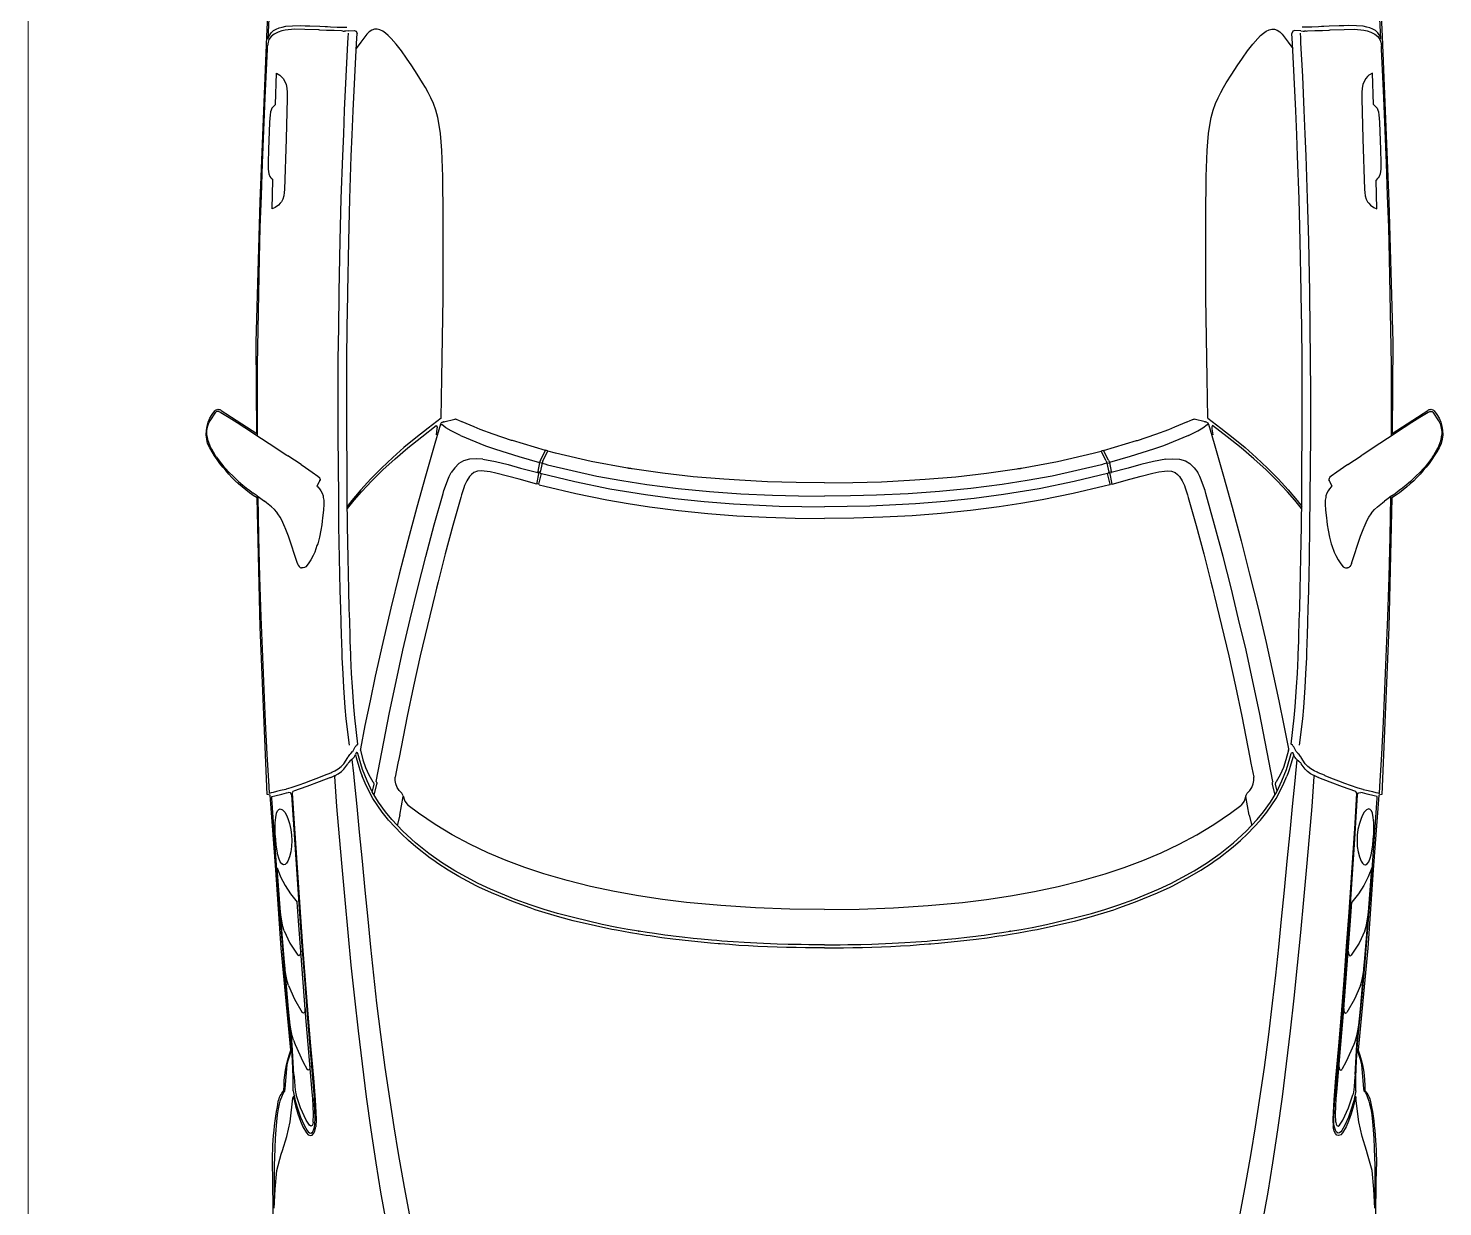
# Model space of a CAD drawing. Header units: inches. Extents: x 13 to 261, y -112 to -47.
# Drawn here: x 171.59 to 173.7, y -82.303 to -80.545 of the extents above; entities that cross this region are included whole.
import ezdxf

# ---------------------------------------------------------------- set-up
doc = ezdxf.new("R2010")
doc.units = ezdxf.units.IN
doc.header["$MEASUREMENT"] = 0
doc.layers.add('CAJONES', color=3, linetype='Continuous', lineweight=20)
doc.layers.add('CONTORNO', color=7, linetype='Continuous')

msp = doc.modelspace()

# ---------------------------------------------------------------- linework, layer by layer
for p, q in [((172.0595, -80.5489), (172.0621, -80.5489)), ((173.4963, -80.5489), (173.4937, -80.5489)), ((171.9589, -80.6585), (171.9605, -80.6117)), ((173.5969, -80.6585), (173.5953, -80.6117)), ((171.9539, -80.8143), (171.9551, -80.7713)), ((173.6019, -80.8143), (173.6007, -80.7713)), ((171.8613, -81.1305), (171.8701, -81.1173)), ((173.6945, -81.1305), (173.6857, -81.1173)), ((172.1999, -81.1423), (172.1987, -81.1513)), ((172.1989, -81.1375), (172.2001, -81.1397)), ((172.2001, -81.1397), (172.1999, -81.1423)), ((172.2079, -81.1325), (172.2099, -81.1319)), ((172.2099, -81.1319), (172.2265, -81.1277)), ((173.3459, -81.1319), (173.3293, -81.1277)), ((173.3479, -81.1325), (173.3459, -81.1319)), ((173.3569, -81.1375), (173.3557, -81.1397)), ((173.3557, -81.1397), (173.3559, -81.1423)), ((173.3559, -81.1423), (173.3571, -81.1513)), ((172.2349, -81.1525), (172.2721, -81.1675)), ((173.3209, -81.1525), (173.2837, -81.1675)), ((171.9971, -81.1955), (171.9775, -81.1827)), ((172.3541, -81.1893), (172.3617, -81.1745)), ((172.3577, -81.1903), (172.3653, -81.1755)), ((172.3647, -81.1751), (172.3617, -81.1743)), ((172.3653, -81.1755), (172.3647, -81.1751)), ((172.3769, -81.1785), (172.3653, -81.1755)), ((173.1789, -81.1785), (173.1905, -81.1755)), ((173.1905, -81.1755), (173.1911, -81.1751)), ((173.1981, -81.1903), (173.1905, -81.1755)), ((173.1911, -81.1751), (173.1941, -81.1743)), ((173.2017, -81.1893), (173.1941, -81.1745)), ((173.5587, -81.1955), (173.5783, -81.1827)), ((172.3489, -81.2247), (172.3525, -81.2069)), ((172.3531, -81.2071), (172.3501, -81.2063)), ((172.3557, -81.1937), (172.3529, -81.1929)), ((172.3567, -81.1935), (172.3537, -81.2069)), ((172.3557, -81.1937), (172.3567, -81.1935)), ((172.3577, -81.1903), (172.3567, -81.1935)), ((173.1981, -81.1903), (173.1991, -81.1935)), ((173.1991, -81.1935), (173.2021, -81.2069)), ((173.2001, -81.1937), (173.1991, -81.1935)), ((173.2001, -81.1937), (173.2029, -81.1929)), ((173.2027, -81.2071), (173.2057, -81.2063)), ((173.2069, -81.2247), (173.2033, -81.2069)), ((172.2103, -81.2345), (172.2169, -81.2157)), ((172.2169, -81.2157), (172.2181, -81.2133)), ((172.2181, -81.2133), (172.2211, -81.2077)), ((172.3519, -81.2249), (172.3489, -81.2243)), ((172.3525, -81.2257), (172.3609, -81.2277)), ((172.3537, -81.2085), (172.3531, -81.2071)), ((173.2033, -81.2257), (173.1949, -81.2277)), ((173.2021, -81.2085), (173.2027, -81.2071)), ((173.2039, -81.2249), (173.2069, -81.2243)), ((173.3377, -81.2133), (173.3347, -81.2077)), ((173.3389, -81.2157), (173.3377, -81.2133)), ((173.3455, -81.2345), (173.3389, -81.2157)), ((172.2091, -81.2387), (172.2103, -81.2345)), ((173.3467, -81.2387), (173.3455, -81.2345)), ((171.9785, -81.3027), (171.9773, -81.3001)), ((171.9917, -81.3433), (171.9785, -81.3027)), ((173.5641, -81.3433), (173.5773, -81.3027)), ((173.5773, -81.3027), (173.5785, -81.3001)), ((172.0857, -81.6203), (172.0857, -81.6205)), ((172.0857, -81.6217), (172.0859, -81.6211)), ((173.4701, -81.6217), (173.4699, -81.6211)), ((173.4701, -81.6203), (173.4701, -81.6205)), ((172.1057, -81.6725), (172.1031, -81.6831)), ((172.1099, -81.6731), (172.1059, -81.6885)), ((172.1443, -81.7189), (172.1493, -81.6909)), ((172.1493, -81.6899), (172.1473, -81.6861)), ((173.4065, -81.6899), (173.4085, -81.6861)), ((173.4115, -81.7189), (173.4065, -81.6909)), ((173.4459, -81.6731), (173.4499, -81.6885)), ((173.4501, -81.6725), (173.4527, -81.6831)), ((172.1443, -81.7189), (172.1403, -81.7339)), ((173.4115, -81.7189), (173.4155, -81.7339)), ((171.9731, -82.1305), (171.9735, -82.1265)), ((173.5827, -82.1305), (173.5823, -82.1265)), ((172.0187, -82.1859), (172.0191, -82.1839)), ((173.5371, -82.1859), (173.5367, -82.1839)), ((171.9677, -82.2243), (171.9695, -82.2189)), ((173.5881, -82.2243), (173.5863, -82.2189))]:
    msp.add_line(p, q)
for points in [[(171.9479, -80.5609), (171.9517, -80.4883), (171.9525, -80.4697)], [(173.6079, -80.5609), (173.6041, -80.4883), (173.6033, -80.4697)], [(172.0249, -80.5475), (172.0237, -80.5473), (172.0029, -80.5465), (172.0027, -80.5465), (171.9871, -80.5463), (171.9733, -80.5475), (171.9685, -80.5485), (171.9629, -80.5503), (171.9569, -80.5533), (171.9523, -80.5571), (171.9493, -80.5617), (171.9479, -80.5655), (171.9471, -80.5709)], [(171.9479, -80.5609), (171.9481, -80.5597), (171.9485, -80.5585), (171.9503, -80.5547), (171.9527, -80.5513), (171.9561, -80.5483), (171.9599, -80.5461), (171.9645, -80.5441), (171.9687, -80.5429), (171.9743, -80.5417), (171.9845, -80.5409), (171.9967, -80.5407), (172.0033, -80.5409), (172.0103, -80.5411), (172.0253, -80.5417), (172.0329, -80.5421), (172.0367, -80.5423), (172.0411, -80.5425), (172.0511, -80.5429), (172.0555, -80.5431), (172.0629, -80.5433), (172.0655, -80.5431)], [(172.0595, -80.5489), (172.0573, -80.5487), (172.0467, -80.5483), (172.0389, -80.5481), (172.0387, -80.5479), (172.0351, -80.5479), (172.0253, -80.5475), (172.0249, -80.5475)], [(172.0692, -81.6142), (172.0643, -81.5748), (172.0629, -81.558), (172.0609, -81.5281), (172.0597, -81.508), (172.0585, -81.4836), (172.0585, -81.4785), (172.0577, -81.4595), (172.0575, -81.4518), (172.0569, -81.4292), (172.0563, -81.4112), (172.0555, -81.3828), (172.0545, -81.3351), (172.0537, -81.2874), (172.0533, -81.2444), (172.0525, -81.1523), (172.0525, -81.1311), (172.0525, -81.087), (172.0527, -81.0387), (172.0533, -80.9905), (172.0539, -80.9422), (172.0539, -80.9379), (172.0555, -80.862), (172.0571, -80.7987), (172.0593, -80.7352), (172.0607, -80.7029), (172.0621, -80.6671), (172.0645, -80.6168), (172.0671, -80.5666), (172.0675, -80.5592), (172.0679, -80.5518)], [(172.0675, -80.5487), (172.0641, -80.5489), (172.0621, -80.5489)], [(172.0819, -81.6127), (172.0771, -81.5735), (172.0757, -81.5571), (172.0737, -81.5273), (172.0725, -81.5073), (172.0713, -81.4833), (172.0713, -81.4783), (172.0705, -81.4591), (172.0703, -81.4515), (172.0697, -81.4289), (172.0691, -81.4109), (172.0683, -81.3825), (172.0673, -81.3349), (172.0665, -81.2873), (172.0661, -81.2443), (172.0657, -81.1983), (172.0653, -81.1523), (172.0653, -81.1311), (172.0653, -81.0871), (172.0655, -81.0389), (172.0661, -80.9907), (172.0667, -80.9423), (172.0667, -80.9381), (172.0683, -80.8623), (172.0699, -80.7991), (172.0721, -80.7357), (172.0735, -80.7035), (172.0749, -80.6677), (172.0773, -80.6175), (172.0799, -80.5673), (172.0803, -80.5599), (172.0807, -80.5525)], [(172.0675, -80.5487), (172.0765, -80.5483), (172.0795, -80.5493), (172.0807, -80.5525)], [(172.2061, -81.1265), (172.2073, -81.0665), (172.2083, -81.0065), (172.2089, -80.9463), (172.2091, -80.8861), (172.2091, -80.8261), (172.2085, -80.7659), (172.2081, -80.7529), (172.2077, -80.7401), (172.2073, -80.7271), (172.2063, -80.7143), (172.2051, -80.7017), (172.2033, -80.6895), (172.2011, -80.6779), (172.1981, -80.6669), (172.1947, -80.6571), (172.1909, -80.6483), (172.1869, -80.6405), (172.1827, -80.6331), (172.1785, -80.6261), (172.1703, -80.6131), (172.1623, -80.6007), (172.1545, -80.5891), (172.1467, -80.5783), (172.1391, -80.5683), (172.1317, -80.5599), (172.1273, -80.5557), (172.1231, -80.5521), (172.1189, -80.5493), (172.1147, -80.5473), (172.1107, -80.5463), (172.1067, -80.5463), (172.1027, -80.5475), (172.0989, -80.5499), (172.0953, -80.5537), (172.0907, -80.5595), (172.0863, -80.5655), (172.0795, -80.5751)], [(173.3497, -81.1265), (173.3485, -81.0665), (173.3475, -81.0065), (173.3469, -80.9463), (173.3467, -80.8861), (173.3467, -80.8261), (173.3473, -80.7659), (173.3477, -80.7529), (173.3481, -80.7401), (173.3485, -80.7271), (173.3495, -80.7143), (173.3507, -80.7017), (173.3525, -80.6895), (173.3547, -80.6779), (173.3577, -80.6669), (173.3611, -80.6571), (173.3649, -80.6483), (173.3689, -80.6405), (173.3731, -80.6331), (173.3773, -80.6261), (173.3855, -80.6131), (173.3935, -80.6007), (173.4013, -80.5891), (173.4091, -80.5783), (173.4167, -80.5683), (173.4241, -80.5599), (173.4285, -80.5557), (173.4327, -80.5521), (173.4369, -80.5493), (173.4411, -80.5473), (173.4451, -80.5463), (173.4491, -80.5463), (173.4531, -80.5475), (173.4569, -80.5499), (173.4605, -80.5537), (173.4651, -80.5595), (173.4695, -80.5655), (173.4763, -80.5751)], [(173.4739, -81.6127), (173.4787, -81.5735), (173.4801, -81.5571), (173.4821, -81.5273), (173.4833, -81.5073), (173.4845, -81.4833), (173.4845, -81.4783), (173.4853, -81.4591), (173.4855, -81.4515), (173.4861, -81.4289), (173.4867, -81.4109), (173.4875, -81.3825), (173.4885, -81.3349), (173.4893, -81.2873), (173.4897, -81.2443), (173.4901, -81.1983), (173.4905, -81.1523), (173.4905, -81.1311), (173.4905, -81.0871), (173.4903, -81.0389), (173.4897, -80.9907), (173.4891, -80.9423), (173.4891, -80.9381), (173.4875, -80.8623), (173.4859, -80.7991), (173.4837, -80.7357), (173.4823, -80.7035), (173.4809, -80.6677), (173.4785, -80.6175), (173.4759, -80.5673), (173.4755, -80.5599), (173.4751, -80.5525)], [(173.4883, -80.5487), (173.4793, -80.5483), (173.4763, -80.5493), (173.4751, -80.5525)], [(173.4865, -81.6142), (173.4914, -81.5748), (173.4928, -81.558), (173.4948, -81.5281), (173.496, -81.508), (173.4972, -81.4836), (173.4972, -81.4785), (173.498, -81.4595), (173.4982, -81.4518), (173.4988, -81.4292), (173.4994, -81.4112), (173.5002, -81.3828), (173.5012, -81.3351), (173.502, -81.2874), (173.5024, -81.2444), (173.5032, -81.1523), (173.5032, -81.1311), (173.5032, -81.087), (173.503, -81.0387), (173.5024, -80.9905), (173.5018, -80.9422), (173.5018, -80.9379), (173.5002, -80.862), (173.4986, -80.7987), (173.4964, -80.7352), (173.495, -80.7029), (173.4936, -80.6671), (173.4912, -80.6168), (173.4886, -80.5666), (173.4882, -80.5592), (173.4878, -80.5518)], [(173.4883, -80.5487), (173.4917, -80.5489), (173.4937, -80.5489)], [(173.6079, -80.5609), (173.6077, -80.5597), (173.6073, -80.5585), (173.6055, -80.5547), (173.6031, -80.5513), (173.5997, -80.5483), (173.5959, -80.5461), (173.5913, -80.5441), (173.5871, -80.5429), (173.5815, -80.5417), (173.5713, -80.5409), (173.5591, -80.5407), (173.5525, -80.5409), (173.5455, -80.5411), (173.5305, -80.5417), (173.5229, -80.5421), (173.5191, -80.5423), (173.5147, -80.5425), (173.5047, -80.5429), (173.5003, -80.5431), (173.4929, -80.5433), (173.4903, -80.5431)], [(173.4963, -80.5489), (173.4985, -80.5487), (173.5091, -80.5483), (173.5169, -80.5481), (173.5171, -80.5479), (173.5207, -80.5479), (173.5305, -80.5475), (173.5309, -80.5475)], [(173.5309, -80.5475), (173.5321, -80.5473), (173.5529, -80.5465), (173.5531, -80.5465), (173.5687, -80.5463), (173.5825, -80.5475), (173.5873, -80.5485), (173.5929, -80.5503), (173.5989, -80.5533), (173.6035, -80.5571), (173.6065, -80.5617), (173.6079, -80.5655), (173.6087, -80.5709)], [(171.9321, -81.1529), (171.9321, -81.0999), (171.9323, -81.0469), (171.9329, -80.9939), (171.9339, -80.9409), (171.9351, -80.8881), (171.9363, -80.8415), (171.9379, -80.7949), (171.9395, -80.7461), (171.9415, -80.6973), (171.9435, -80.6485), (171.9469, -80.5757), (171.9471, -80.5709)], [(173.6237, -81.1529), (173.6237, -81.0999), (173.6235, -81.0469), (173.6229, -80.9939), (173.6219, -80.9409), (173.6207, -80.8881), (173.6195, -80.8415), (173.6179, -80.7949), (173.6163, -80.7461), (173.6143, -80.6973), (173.6123, -80.6485), (173.6089, -80.5757), (173.6087, -80.5709)], [(171.9605, -80.6117), (171.9657, -80.6149), (171.9677, -80.6167), (171.9705, -80.6197), (171.9731, -80.6239), (171.9749, -80.6285), (171.9759, -80.6339), (171.9765, -80.6407), (171.9763, -80.6493), (171.9751, -80.7099), (171.9725, -80.7851), (171.9721, -80.7895), (171.9713, -80.7949), (171.9697, -80.7997), (171.9679, -80.8035), (171.9661, -80.8059), (171.9635, -80.8085), (171.9587, -80.8121), (171.9539, -80.8143)], [(173.5953, -80.6117), (173.5901, -80.6149), (173.5881, -80.6167), (173.5853, -80.6197), (173.5827, -80.6239), (173.5809, -80.6285), (173.5799, -80.6339), (173.5793, -80.6407), (173.5795, -80.6493), (173.5807, -80.7099), (173.5833, -80.7851), (173.5837, -80.7895), (173.5845, -80.7949), (173.5861, -80.7997), (173.5879, -80.8035), (173.5897, -80.8059), (173.5923, -80.8085), (173.5971, -80.8121), (173.6019, -80.8143)], [(171.9589, -80.6585), (171.9573, -80.6599), (171.9555, -80.6617), (171.9537, -80.6641), (171.9525, -80.6667), (171.9517, -80.6695), (171.9509, -80.6745), (171.9505, -80.6787), (171.9501, -80.6855), (171.9485, -80.7255), (171.9479, -80.7453), (171.9479, -80.7507), (171.9481, -80.7551), (171.9491, -80.7621), (171.9505, -80.7659), (171.9521, -80.7679), (171.9533, -80.7695), (171.9551, -80.7713)], [(173.5969, -80.6585), (173.5985, -80.6599), (173.6003, -80.6617), (173.6021, -80.6641), (173.6033, -80.6667), (173.6041, -80.6695), (173.6049, -80.6745), (173.6053, -80.6787), (173.6057, -80.6855), (173.6073, -80.7255), (173.6079, -80.7453), (173.6079, -80.7507), (173.6077, -80.7551), (173.6067, -80.7621), (173.6053, -80.7659), (173.6037, -80.7679), (173.6025, -80.7695), (173.6007, -80.7713)], [(172.0819, -81.6127), (172.0771, -81.5735), (172.0757, -81.5571), (172.0737, -81.5273), (172.0725, -81.5073), (172.0713, -81.4833), (172.0713, -81.4783), (172.0705, -81.4591), (172.0703, -81.4515), (172.0697, -81.4289), (172.0691, -81.4109), (172.0683, -81.3825), (172.0673, -81.3349), (172.0665, -81.2873), (172.0661, -81.2443), (172.0657, -81.1983), (172.0653, -81.1523), (172.0653, -81.1311), (172.0653, -81.0871), (172.0655, -81.0457)], [(173.4739, -81.6127), (173.4787, -81.5735), (173.4801, -81.5571), (173.4821, -81.5273), (173.4833, -81.5073), (173.4845, -81.4833), (173.4845, -81.4783), (173.4853, -81.4591), (173.4855, -81.4515), (173.4861, -81.4289), (173.4867, -81.4109), (173.4875, -81.3825), (173.4885, -81.3349), (173.4893, -81.2873), (173.4897, -81.2443), (173.4901, -81.1983), (173.4905, -81.1523), (173.4905, -81.1311), (173.4905, -81.0871), (173.4903, -81.0457)], [(171.8745, -81.1167), (171.8731, -81.1163), (171.8717, -81.1163), (171.8713, -81.1165), (171.8701, -81.1173)], [(171.8745, -81.1167), (171.8775, -81.1181), (171.8875, -81.1239), (171.8939, -81.1281), (171.9019, -81.1331)], [(173.6813, -81.1167), (173.6783, -81.1181), (173.6683, -81.1239), (173.6619, -81.1281), (173.6539, -81.1331)], [(173.6813, -81.1167), (173.6827, -81.1163), (173.6841, -81.1163), (173.6845, -81.1165), (173.6857, -81.1173)], [(171.8709, -81.1845), (171.8695, -81.1825), (171.8663, -81.1771), (171.8639, -81.1729), (171.8627, -81.1707), (171.8609, -81.1667), (171.8587, -81.1603), (171.8575, -81.1555), (171.8573, -81.1539), (171.8567, -81.1497), (171.8567, -81.1463), (171.8573, -81.1411), (171.8585, -81.1363), (171.8603, -81.1323), (171.8613, -81.1305)], [(171.9019, -81.1331), (171.9247, -81.1479), (171.9269, -81.1495), (171.9497, -81.1643), (171.9761, -81.1817), (171.9775, -81.1827)], [(172.2061, -81.1265), (172.2061, -81.1265), (172.1867, -81.1411), (172.1681, -81.1559), (172.1505, -81.1703), (172.1341, -81.1849), (172.1169, -81.2009), (172.1011, -81.2169), (172.0863, -81.2331), (172.0729, -81.2491), (172.0661, -81.2581)], [(172.0663, -81.2615), (172.0663, -81.2613), (172.0765, -81.2487), (172.0873, -81.2363), (172.1027, -81.2197), (172.1193, -81.2033), (172.1373, -81.1869), (172.1565, -81.1705), (172.1771, -81.1541), (172.1989, -81.1375)], [(172.2051, -81.1353), (172.1965, -81.1641), (172.1825, -81.2127)], [(172.2079, -81.1325), (172.2061, -81.1335), (172.2051, -81.1353)], [(172.2051, -81.1353), (172.2055, -81.1365), (172.2061, -81.1359), (172.2069, -81.1361)], [(172.2349, -81.1525), (172.2289, -81.1495), (172.2209, -81.1453), (172.2133, -81.1409), (172.2069, -81.1361)], [(172.2291, -81.1283), (172.2287, -81.1283), (172.2277, -81.1279), (172.2267, -81.1277), (172.2265, -81.1277)], [(172.2323, -81.1299), (172.2301, -81.1289), (172.2291, -81.1283)], [(172.3617, -81.1745), (172.3453, -81.1699), (172.3123, -81.1599), (172.3109, -81.1595), (172.2983, -81.1555), (172.2967, -81.1549), (172.2839, -81.1505), (172.2643, -81.1433), (172.2551, -81.1395), (172.2373, -81.1321), (172.2371, -81.1321), (172.2323, -81.1299)], [(173.1941, -81.1745), (173.2105, -81.1699), (173.2435, -81.1599), (173.2449, -81.1595), (173.2575, -81.1555), (173.2591, -81.1549), (173.2719, -81.1505), (173.2915, -81.1433), (173.3007, -81.1395), (173.3185, -81.1321), (173.3187, -81.1321), (173.3235, -81.1299)], [(173.3209, -81.1525), (173.3269, -81.1495), (173.3349, -81.1453), (173.3425, -81.1409), (173.3489, -81.1361)], [(173.3235, -81.1299), (173.3257, -81.1289), (173.3267, -81.1283)], [(173.3267, -81.1283), (173.3271, -81.1283), (173.3281, -81.1279), (173.3291, -81.1277), (173.3293, -81.1277)], [(173.3479, -81.1325), (173.3497, -81.1335), (173.3507, -81.1353)], [(173.3507, -81.1353), (173.3503, -81.1365), (173.3497, -81.1359), (173.3489, -81.1361)], [(173.3497, -81.1265), (173.3497, -81.1265), (173.3691, -81.1411), (173.3877, -81.1559), (173.4053, -81.1703), (173.4217, -81.1849), (173.4389, -81.2009), (173.4547, -81.2169), (173.4695, -81.2331), (173.4829, -81.2491), (173.4897, -81.2581)], [(173.3507, -81.1353), (173.3593, -81.1641), (173.3733, -81.2127)], [(173.4895, -81.2615), (173.4895, -81.2613), (173.4793, -81.2487), (173.4685, -81.2363), (173.4531, -81.2197), (173.4365, -81.2033), (173.4185, -81.1869), (173.3993, -81.1705), (173.3787, -81.1541), (173.3569, -81.1375)], [(173.6539, -81.1331), (173.6311, -81.1479), (173.6289, -81.1495), (173.6061, -81.1643), (173.5797, -81.1817), (173.5783, -81.1827)], [(173.6849, -81.1845), (173.6863, -81.1825), (173.6895, -81.1771), (173.6919, -81.1729), (173.6931, -81.1707), (173.6949, -81.1667), (173.6971, -81.1603), (173.6983, -81.1555), (173.6985, -81.1539), (173.6991, -81.1497), (173.6991, -81.1463), (173.6985, -81.1411), (173.6973, -81.1363), (173.6955, -81.1323), (173.6945, -81.1305)], [(171.8709, -81.1845), (171.8751, -81.1903), (171.8821, -81.1991), (171.8847, -81.2019), (171.8895, -81.2071)], [(172.2721, -81.1675), (172.2873, -81.1727), (172.3219, -81.1837), (172.3529, -81.1927)], [(172.7779, -81.2229), (172.7355, -81.2225), (172.6931, -81.2213), (172.6509, -81.2191), (172.6277, -81.2175), (172.5821, -81.2137), (172.5363, -81.2085), (172.4909, -81.2021), (172.4903, -81.2019), (172.4889, -81.2017), (172.4861, -81.2013), (172.4857, -81.2013), (172.4855, -81.2011), (172.4841, -81.2009), (172.4301, -81.1909), (172.3769, -81.1785)], [(172.7779, -81.2229), (172.8203, -81.2225), (172.8627, -81.2213), (172.9049, -81.2191), (172.9281, -81.2175), (172.9737, -81.2137), (173.0195, -81.2085), (173.0649, -81.2021), (173.0655, -81.2019), (173.0669, -81.2017), (173.0697, -81.2013), (173.0701, -81.2013), (173.0703, -81.2011), (173.0717, -81.2009), (173.1257, -81.1909), (173.1789, -81.1785)], [(173.2837, -81.1675), (173.2685, -81.1727), (173.2339, -81.1837), (173.2029, -81.1927)], [(173.6849, -81.1845), (173.6807, -81.1903), (173.6737, -81.1991), (173.6711, -81.2019), (173.6663, -81.2071)], [(171.9971, -81.1955), (172.0037, -81.1999), (172.0139, -81.2069), (172.0221, -81.2131), (172.0227, -81.2135), (172.0245, -81.2151)], [(172.3489, -81.2247), (172.3225, -81.2175), (172.3053, -81.2127), (172.2879, -81.2085), (172.2791, -81.2067), (172.2705, -81.2055), (172.2657, -81.2051), (172.2601, -81.2057), (172.2547, -81.2077), (172.2513, -81.2103), (172.2483, -81.2135), (172.2443, -81.2199), (172.2411, -81.2269), (172.2397, -81.2305), (172.2365, -81.2407), (172.2353, -81.2447), (172.2235, -81.2867), (172.2123, -81.3287), (172.2015, -81.3707), (172.1991, -81.3801), (172.1975, -81.3865), (172.1975, -81.3865), (172.1965, -81.3907), (172.1855, -81.4359), (172.1749, -81.4811), (172.1649, -81.5263), (172.1555, -81.5711), (172.1433, -81.6329)], [(172.2327, -81.1941), (172.2263, -81.2003), (172.2211, -81.2077)], [(172.2685, -81.1875), (172.2583, -81.1869), (172.2485, -81.1875), (172.2395, -81.1901), (172.2327, -81.1941)], [(172.2685, -81.1875), (172.2873, -81.1909), (172.3059, -81.1957), (172.3247, -81.2009), (172.3501, -81.2077)], [(172.3541, -81.1893), (172.3529, -81.1927), (172.3501, -81.2059), (172.3499, -81.2075), (172.3503, -81.2075), (172.3499, -81.2073), (172.3511, -81.2065)], [(172.3537, -81.2085), (172.3537, -81.2085), (172.3537, -81.2085), (172.3537, -81.2069)], [(172.3567, -81.1935), (172.3607, -81.1947), (172.3649, -81.1959)], [(172.3649, -81.1959), (172.4015, -81.2047), (172.4383, -81.2127), (172.4755, -81.2195), (172.5129, -81.2253), (172.5595, -81.2311), (172.6063, -81.2357), (172.6533, -81.2391), (172.7003, -81.2413), (172.7391, -81.2423), (172.7779, -81.2427)], [(173.1909, -81.1959), (173.1543, -81.2047), (173.1175, -81.2127), (173.0803, -81.2195), (173.0429, -81.2253), (172.9963, -81.2311), (172.9495, -81.2357), (172.9025, -81.2391), (172.8555, -81.2413), (172.8167, -81.2423), (172.7779, -81.2427)], [(173.1991, -81.1935), (173.1951, -81.1947), (173.1909, -81.1959)], [(173.2017, -81.1893), (173.2029, -81.1927), (173.2057, -81.2059), (173.2059, -81.2075), (173.2055, -81.2075), (173.2059, -81.2073), (173.2047, -81.2065)], [(173.2021, -81.2085), (173.2021, -81.2085), (173.2021, -81.2085), (173.2021, -81.2069)], [(173.2873, -81.1875), (173.2685, -81.1909), (173.2499, -81.1957), (173.2311, -81.2009), (173.2057, -81.2077)], [(173.2069, -81.2247), (173.2333, -81.2175), (173.2505, -81.2127), (173.2679, -81.2085), (173.2767, -81.2067), (173.2853, -81.2055), (173.2901, -81.2051), (173.2957, -81.2057), (173.3011, -81.2077), (173.3045, -81.2103), (173.3075, -81.2135), (173.3115, -81.2199), (173.3147, -81.2269), (173.3161, -81.2305), (173.3193, -81.2407), (173.3205, -81.2447), (173.3323, -81.2867), (173.3435, -81.3287), (173.3543, -81.3707), (173.3567, -81.3801), (173.3583, -81.3865), (173.3583, -81.3865), (173.3593, -81.3907), (173.3703, -81.4359), (173.3809, -81.4811), (173.3909, -81.5263), (173.4003, -81.5711), (173.4125, -81.6329)], [(173.2873, -81.1875), (173.2975, -81.1869), (173.3073, -81.1875), (173.3163, -81.1901), (173.3231, -81.1941)], [(173.3231, -81.1941), (173.3295, -81.2003), (173.3347, -81.2077)], [(173.5587, -81.1955), (173.5521, -81.1999), (173.5419, -81.2069), (173.5337, -81.2131), (173.5331, -81.2135), (173.5313, -81.2151)], [(171.8895, -81.2071), (171.8957, -81.2131), (171.9037, -81.2207), (171.9103, -81.2263)], [(171.9103, -81.2263), (171.9179, -81.2323), (171.9185, -81.2329), (171.9257, -81.2381)], [(172.0208, -81.228), (172.0221, -81.2289), (172.0247, -81.2317), (172.0267, -81.2347), (172.0285, -81.2383), (172.0299, -81.2423), (172.0303, -81.2447), (172.0309, -81.2487), (172.0309, -81.2545), (172.0305, -81.2637), (172.0293, -81.2749), (172.0287, -81.2799), (172.0279, -81.2855), (172.0265, -81.2937), (172.0245, -81.3039), (172.0219, -81.3137), (172.0209, -81.3165), (172.0175, -81.3261), (172.0151, -81.3313), (172.0117, -81.3377), (172.0087, -81.3423), (172.0063, -81.3459), (172.0041, -81.3481), (172.0023, -81.3493), (172.0005, -81.3499), (171.9999, -81.3499), (171.9979, -81.3499)], [(172.0253, -81.2193), (172.0243, -81.2215), (172.0208, -81.228)], [(172.0245, -81.2151), (172.0247, -81.2155), (172.0253, -81.2163), (172.0257, -81.2179), (172.0255, -81.2187), (172.0255, -81.2191)], [(172.1825, -81.2127), (172.1697, -81.2591), (172.1565, -81.3093), (172.1437, -81.3591), (172.1311, -81.4101), (172.1193, -81.4609), (172.1079, -81.5113), (172.1001, -81.5483), (172.0925, -81.5851), (172.0859, -81.6195)], [(172.3525, -81.2257), (172.3519, -81.2249), (172.3559, -81.2091)], [(172.3537, -81.2085), (172.4055, -81.2211), (172.4579, -81.2317), (172.5107, -81.2405), (172.5545, -81.2463), (172.5983, -81.2509), (172.6423, -81.2543), (172.7101, -81.2577), (172.7779, -81.2587)], [(172.3609, -81.2277), (172.4069, -81.2387), (172.4533, -81.2483), (172.4851, -81.2539), (172.5171, -81.2587), (172.5603, -81.2643), (172.6037, -81.2687), (172.6471, -81.2721), (172.6907, -81.2743), (172.7343, -81.2757), (172.7779, -81.2761)], [(173.2021, -81.2085), (173.1503, -81.2211), (173.0979, -81.2317), (173.0451, -81.2405), (173.0013, -81.2463), (172.9575, -81.2509), (172.9135, -81.2543), (172.8457, -81.2577), (172.7779, -81.2587)], [(173.1949, -81.2277), (173.1489, -81.2387), (173.1025, -81.2483), (173.0707, -81.2539), (173.0387, -81.2587), (172.9955, -81.2643), (172.9521, -81.2687), (172.9087, -81.2721), (172.8651, -81.2743), (172.8215, -81.2757), (172.7779, -81.2761)], [(173.2033, -81.2257), (173.2039, -81.2249), (173.1999, -81.2091)], [(173.3733, -81.2127), (173.3861, -81.2591), (173.3993, -81.3093), (173.4121, -81.3591), (173.4247, -81.4101), (173.4365, -81.4609), (173.4479, -81.5113), (173.4557, -81.5483), (173.4633, -81.5851), (173.4699, -81.6195)], [(173.5349, -81.228), (173.5337, -81.2289), (173.5311, -81.2317), (173.5291, -81.2347), (173.5273, -81.2383), (173.5259, -81.2423), (173.5255, -81.2447), (173.5249, -81.2487), (173.5249, -81.2545), (173.5253, -81.2637), (173.5265, -81.2749), (173.5271, -81.2799), (173.5279, -81.2855), (173.5293, -81.2937), (173.5313, -81.3039), (173.5339, -81.3137), (173.5349, -81.3165), (173.5383, -81.3261), (173.5407, -81.3313), (173.5441, -81.3377), (173.5471, -81.3423), (173.5495, -81.3459), (173.5517, -81.3481), (173.5535, -81.3493), (173.5553, -81.3499), (173.5559, -81.3499), (173.5579, -81.3499)], [(173.5313, -81.2151), (173.5311, -81.2155), (173.5305, -81.2163), (173.5301, -81.2179), (173.5303, -81.2187), (173.5303, -81.2191)], [(173.5305, -81.2193), (173.5315, -81.2215), (173.5349, -81.228)], [(173.6455, -81.2263), (173.6379, -81.2323), (173.6373, -81.2329), (173.6301, -81.2381)], [(173.6663, -81.2071), (173.6601, -81.2131), (173.6521, -81.2207), (173.6455, -81.2263)], [(171.9319, -81.2425), (171.9259, -81.2383), (171.9257, -81.2381)], [(171.9319, -81.2425), (171.9349, -81.2447), (171.9389, -81.2477), (171.9425, -81.2503)], [(171.9501, -81.6863), (171.9495, -81.6761), (171.9467, -81.6279), (171.9443, -81.5795), (171.9419, -81.5311), (171.9399, -81.4827), (171.9375, -81.4229), (171.9357, -81.3631), (171.9341, -81.3033), (171.9331, -81.2433)], [(172.1091, -81.6685), (172.1291, -81.5655), (172.1389, -81.5191), (172.1491, -81.4727), (172.1601, -81.4261), (172.1715, -81.3795), (172.1833, -81.3327), (172.1959, -81.2857), (172.2091, -81.2387)], [(173.4467, -81.6685), (173.4267, -81.5655), (173.4169, -81.5191), (173.4067, -81.4727), (173.3957, -81.4261), (173.3843, -81.3795), (173.3725, -81.3327), (173.3599, -81.2857), (173.3467, -81.2387)], [(173.6057, -81.6863), (173.6063, -81.6761), (173.6091, -81.6279), (173.6115, -81.5795), (173.6139, -81.5311), (173.6159, -81.4827), (173.6183, -81.4229), (173.6201, -81.3631), (173.6217, -81.3033), (173.6227, -81.2433)], [(173.6239, -81.2425), (173.6209, -81.2447), (173.6169, -81.2477), (173.6133, -81.2503)], [(173.6239, -81.2425), (173.6299, -81.2383), (173.6301, -81.2381)], [(171.9573, -81.2627), (171.9531, -81.2589), (171.9503, -81.2565), (171.9455, -81.2525), (171.9425, -81.2503), (171.9425, -81.2503)], [(171.9683, -81.2785), (171.9659, -81.2741), (171.9625, -81.2691), (171.9609, -81.2669), (171.9573, -81.2627)], [(173.5875, -81.2785), (173.5899, -81.2741), (173.5933, -81.2691), (173.5949, -81.2669), (173.5985, -81.2627)], [(173.5985, -81.2627), (173.6027, -81.2589), (173.6055, -81.2565), (173.6103, -81.2525), (173.6133, -81.2503), (173.6133, -81.2503)], [(171.9773, -81.3001), (171.9733, -81.2899), (171.9729, -81.2889), (171.9683, -81.2785)], [(173.5785, -81.3001), (173.5825, -81.2899), (173.5829, -81.2889), (173.5875, -81.2785)], [(171.9917, -81.3433), (171.9917, -81.3435), (171.9927, -81.3457), (171.9941, -81.3477), (171.9959, -81.3491), (171.9969, -81.3497), (171.9979, -81.3499)], [(173.5641, -81.3433), (173.5641, -81.3435), (173.5631, -81.3457), (173.5617, -81.3477), (173.5599, -81.3491), (173.5589, -81.3497), (173.5579, -81.3499)], [(172.0323, -81.6591), (172.0413, -81.6553), (172.0429, -81.6547), (172.0473, -81.6525), (172.0523, -81.6497), (172.0569, -81.6463), (172.0607, -81.6423), (172.0667, -81.6329), (172.0669, -81.6323), (172.0673, -81.6319), (172.0677, -81.6311), (172.0699, -81.6283), (172.0711, -81.6271), (172.0715, -81.6269), (172.0741, -81.6239), (172.0745, -81.6235), (172.0765, -81.6195), (172.0769, -81.6185), (172.0777, -81.6167), (172.0793, -81.6155)], [(172.0731, -81.6357), (172.0741, -81.6349), (172.0765, -81.6321), (172.0785, -81.6281)], [(172.0799, -81.6251), (172.0795, -81.6253), (172.0793, -81.6257), (172.0785, -81.6281)], [(172.0785, -81.6287), (172.0795, -81.6329), (172.0833, -81.6463), (172.0847, -81.6511), (172.0863, -81.6555), (172.0881, -81.6605)], [(172.0793, -81.6155), (172.0793, -81.6155), (172.0797, -81.6145), (172.0797, -81.6143), (172.0819, -81.6127)], [(172.0819, -81.6267), (172.0811, -81.6255), (172.0799, -81.6251)], [(172.7779, -81.9123), (172.7547, -81.9121), (172.7429, -81.9119), (172.7239, -81.9115), (172.7075, -81.9111), (172.6769, -81.9099), (172.6581, -81.9089), (172.6415, -81.9077), (172.6249, -81.9065), (172.6173, -81.9059), (172.6093, -81.9051), (172.5939, -81.9037), (172.5821, -81.9025), (172.5657, -81.9009), (172.5521, -81.8991), (172.5485, -81.8987), (172.5399, -81.8975), (172.5241, -81.8953), (172.5135, -81.8939), (172.5009, -81.8919), (172.4845, -81.8891), (172.4683, -81.8861), (172.4465, -81.8817), (172.4033, -81.8715), (172.3797, -81.8653), (172.3599, -81.8593), (172.3389, -81.8525), (172.3163, -81.8443), (172.2795, -81.8291), (172.2615, -81.8205), (172.2439, -81.8113), (172.2267, -81.8017), (172.2067, -81.7893), (172.1875, -81.7757), (172.1677, -81.7599), (172.1489, -81.7427), (172.1325, -81.7251), (172.1233, -81.7139), (172.1127, -81.6993), (172.1033, -81.6837), (172.0955, -81.6675), (172.0889, -81.6507), (172.0837, -81.6337), (172.0819, -81.6267)], [(172.0859, -81.6195), (172.0857, -81.6199), (172.0857, -81.6203)], [(172.0857, -81.6203), (172.0859, -81.6209), (172.0859, -81.6211)], [(172.0857, -81.6217), (172.0895, -81.6361), (172.0933, -81.6475), (172.0981, -81.6585), (172.1043, -81.6689), (172.1047, -81.6695), (172.1051, -81.6701), (172.1057, -81.6725)], [(172.7779, -81.9123), (172.8011, -81.9121), (172.8129, -81.9119), (172.8319, -81.9115), (172.8483, -81.9111), (172.8789, -81.9099), (172.8977, -81.9089), (172.9143, -81.9077), (172.9309, -81.9065), (172.9385, -81.9059), (172.9465, -81.9051), (172.9619, -81.9037), (172.9737, -81.9025), (172.9901, -81.9009), (173.0037, -81.8991), (173.0073, -81.8987), (173.0159, -81.8975), (173.0317, -81.8953), (173.0423, -81.8939), (173.0549, -81.8919), (173.0713, -81.8891), (173.0875, -81.8861), (173.1093, -81.8817), (173.1525, -81.8715), (173.1761, -81.8653), (173.1959, -81.8593), (173.2169, -81.8525), (173.2395, -81.8443), (173.2763, -81.8291), (173.2943, -81.8205), (173.3119, -81.8113), (173.3291, -81.8017), (173.3491, -81.7893), (173.3683, -81.7757), (173.3881, -81.7599), (173.4069, -81.7427), (173.4233, -81.7251), (173.4325, -81.7139), (173.4431, -81.6993), (173.4525, -81.6837), (173.4603, -81.6675), (173.4669, -81.6507), (173.4721, -81.6337), (173.4739, -81.6267)], [(173.4701, -81.6217), (173.4663, -81.6361), (173.4625, -81.6475), (173.4577, -81.6585), (173.4515, -81.6689), (173.4511, -81.6695), (173.4507, -81.6701), (173.4501, -81.6725)], [(173.4773, -81.6287), (173.4763, -81.6329), (173.4725, -81.6463), (173.4711, -81.6511), (173.4695, -81.6555), (173.4677, -81.6605)], [(173.4699, -81.6195), (173.4701, -81.6199), (173.4701, -81.6203)], [(173.4701, -81.6203), (173.4699, -81.6209), (173.4699, -81.6211)], [(173.4765, -81.6155), (173.4765, -81.6155), (173.4761, -81.6145), (173.4761, -81.6143), (173.4739, -81.6127)], [(173.4739, -81.6267), (173.4747, -81.6255), (173.4759, -81.6251)], [(173.4759, -81.6251), (173.4763, -81.6253), (173.4765, -81.6257), (173.4773, -81.6281)], [(173.5235, -81.6591), (173.5145, -81.6553), (173.5129, -81.6547), (173.5085, -81.6525), (173.5035, -81.6497), (173.4989, -81.6463), (173.4951, -81.6423), (173.4891, -81.6329), (173.4889, -81.6323), (173.4885, -81.6319), (173.4881, -81.6311), (173.4859, -81.6283), (173.4847, -81.6271), (173.4843, -81.6269), (173.4817, -81.6239), (173.4813, -81.6235), (173.4793, -81.6195), (173.4789, -81.6185), (173.4781, -81.6167), (173.4765, -81.6155)], [(173.4827, -81.6357), (173.4817, -81.6349), (173.4793, -81.6321), (173.4773, -81.6281)], [(172.0409, -81.6625), (172.0415, -81.6623), (172.0475, -81.6595), (172.0479, -81.6593), (172.0527, -81.6569), (172.0573, -81.6537), (172.0611, -81.6503), (172.0641, -81.6463), (172.0669, -81.6421)], [(172.0731, -81.6357), (172.0701, -81.6381), (172.0687, -81.6395), (172.0681, -81.6403), (172.0675, -81.6411), (172.0669, -81.6421)], [(172.0731, -81.6356), (172.0753, -81.6567), (172.0763, -81.6675)], [(172.1433, -81.6329), (172.1417, -81.6411), (172.1377, -81.6619)], [(173.4125, -81.6329), (173.4141, -81.6411), (173.4181, -81.6619)], [(173.4826, -81.6356), (173.4805, -81.6567), (173.4795, -81.6675)], [(173.4827, -81.6357), (173.4857, -81.6381), (173.4871, -81.6395), (173.4877, -81.6403), (173.4883, -81.6411), (173.4889, -81.6421)], [(173.5149, -81.6625), (173.5143, -81.6623), (173.5083, -81.6595), (173.5079, -81.6593), (173.5031, -81.6569), (173.4985, -81.6537), (173.4947, -81.6503), (173.4917, -81.6463), (173.4889, -81.6421)], [(172.0323, -81.6591), (172.0317, -81.6593), (172.0229, -81.6629), (172.0111, -81.6677), (172.0021, -81.6711), (171.9939, -81.6741), (171.9821, -81.6779), (171.9747, -81.6801), (171.9743, -81.6803), (171.9667, -81.6821), (171.9603, -81.6835), (171.9557, -81.6847), (171.9525, -81.6855), (171.9511, -81.6859), (171.9501, -81.6863)], [(172.0409, -81.6625), (172.0241, -81.6691), (172.0057, -81.6761), (171.9859, -81.6829)], [(172.0475, -81.6595), (172.0475, -81.6595), (172.0473, -81.6609)], [(172.1241, -82.3245), (172.1163, -82.2811), (172.1093, -82.2375), (172.1019, -82.1883), (172.0949, -82.1391), (172.0887, -82.0897), (172.0827, -82.0403), (172.0773, -81.9915), (172.0721, -81.9427), (172.0673, -81.8937), (172.0627, -81.8449), (172.0583, -81.7959), (172.0543, -81.7509), (172.0507, -81.7059), (172.0473, -81.6609)], [(172.0763, -81.6675), (172.0801, -81.7057), (172.0837, -81.7439), (172.0881, -81.7873), (172.0923, -81.8305), (172.0965, -81.8739), (172.1007, -81.9157), (172.1051, -81.9575), (172.1099, -81.9993), (172.1155, -82.0457), (172.1221, -82.0951), (172.1293, -82.1443), (172.1353, -82.1839), (172.1419, -82.2235), (172.1509, -82.2739), (172.1605, -82.3241)], [(172.3387, -81.8571), (172.3387, -81.8571), (172.3139, -81.8481), (172.2813, -81.8347), (172.2625, -81.8259), (172.2585, -81.8239), (172.2327, -81.8103), (172.2165, -81.8007), (172.2009, -81.7907), (172.1951, -81.7865), (172.1895, -81.7827), (172.1681, -81.7659), (172.1573, -81.7565), (172.1469, -81.7467), (172.1277, -81.7263), (172.1259, -81.7241), (172.1179, -81.7141), (172.1041, -81.6937), (172.0941, -81.6745), (172.0881, -81.6605)], [(172.1091, -81.6685), (172.1095, -81.6693), (172.1101, -81.6699)], [(172.1101, -81.6699), (172.1103, -81.6713), (172.1099, -81.6731)], [(172.1473, -81.6861), (172.1435, -81.6821), (172.1407, -81.6775), (172.1385, -81.6721), (172.1375, -81.6669), (172.1377, -81.6619)], [(173.2171, -81.8571), (173.2171, -81.8571), (173.2419, -81.8481), (173.2745, -81.8347), (173.2933, -81.8259), (173.2973, -81.8239), (173.3231, -81.8103), (173.3393, -81.8007), (173.3549, -81.7907), (173.3607, -81.7865), (173.3663, -81.7827), (173.3877, -81.7659), (173.3985, -81.7565), (173.4089, -81.7467), (173.4281, -81.7263), (173.4299, -81.7241), (173.4379, -81.7141), (173.4517, -81.6937), (173.4617, -81.6745), (173.4677, -81.6605)], [(173.4795, -81.6675), (173.4757, -81.7057), (173.4721, -81.7439), (173.4677, -81.7873), (173.4635, -81.8305), (173.4593, -81.8739), (173.4551, -81.9157), (173.4507, -81.9575), (173.4459, -81.9993), (173.4403, -82.0457), (173.4337, -82.0951), (173.4265, -82.1443), (173.4205, -82.1839), (173.4139, -82.2235), (173.4049, -82.2739), (173.3953, -82.3241)], [(173.4085, -81.6861), (173.4123, -81.6821), (173.4151, -81.6775), (173.4173, -81.6721), (173.4183, -81.6669), (173.4181, -81.6619)], [(173.4317, -82.3245), (173.4395, -82.2811), (173.4465, -82.2375), (173.4539, -82.1883), (173.4609, -82.1391), (173.4671, -82.0897), (173.4731, -82.0403), (173.4785, -81.9915), (173.4837, -81.9427), (173.4885, -81.8937), (173.4931, -81.8449), (173.4975, -81.7959), (173.5015, -81.7509), (173.5051, -81.7059), (173.5085, -81.6609)], [(173.4457, -81.6699), (173.4455, -81.6713), (173.4459, -81.6731)], [(173.4467, -81.6685), (173.4463, -81.6693), (173.4457, -81.6699)], [(173.5083, -81.6595), (173.5083, -81.6595), (173.5085, -81.6609)], [(173.5149, -81.6625), (173.5317, -81.6691), (173.5501, -81.6761), (173.5699, -81.6829)], [(173.5235, -81.6591), (173.5241, -81.6593), (173.5329, -81.6629), (173.5447, -81.6677), (173.5537, -81.6711), (173.5619, -81.6741), (173.5737, -81.6779), (173.5811, -81.6801), (173.5815, -81.6803), (173.5891, -81.6821), (173.5955, -81.6835), (173.6001, -81.6847), (173.6033, -81.6855), (173.6047, -81.6859), (173.6057, -81.6863)], [(171.9535, -81.6907), (171.9579, -81.6897), (171.9683, -81.6873), (171.9753, -81.6855), (171.9781, -81.6847)], [(171.9827, -82.0597), (171.9811, -82.0435), (171.9765, -81.9935), (171.9721, -81.9435), (171.9679, -81.8935), (171.9639, -81.8435), (171.9603, -81.7935), (171.9569, -81.7435), (171.9537, -81.6935), (171.9535, -81.6907)], [(171.9831, -81.6883), (171.9815, -81.6853), (171.9781, -81.6847)], [(171.9831, -81.6883), (171.9879, -81.7625), (171.9907, -81.8069), (171.9939, -81.8513), (171.9979, -81.9075), (172.0021, -81.9635), (172.0069, -82.0227), (172.0119, -82.0819), (172.0167, -82.1415)], [(171.984, -81.686), (171.9843, -81.6847), (171.9859, -81.6829)], [(171.984, -81.686), (171.9869, -81.7309), (171.9897, -81.7751), (171.9927, -81.8191), (171.9957, -81.8633), (171.9995, -81.9141), (172.0033, -81.9649), (172.0073, -82.0155), (172.0113, -82.0629), (172.0155, -82.1105), (172.0181, -82.1433), (172.0191, -82.1625), (172.0195, -82.1723), (172.0191, -82.1839)], [(172.1493, -81.6899), (172.1517, -81.6979), (172.1569, -81.7041)], [(173.4065, -81.6899), (173.4041, -81.6979), (173.3989, -81.7041)], [(173.5717, -81.686), (173.5689, -81.7309), (173.5661, -81.7751), (173.5631, -81.8191), (173.5601, -81.8633), (173.5563, -81.9141), (173.5525, -81.9649), (173.5485, -82.0155), (173.5445, -82.0629), (173.5403, -82.1105), (173.5377, -82.1433), (173.5367, -82.1625), (173.5363, -82.1723), (173.5367, -82.1839)], [(173.5727, -81.6883), (173.5679, -81.7625), (173.5651, -81.8069), (173.5619, -81.8513), (173.5579, -81.9075), (173.5537, -81.9635), (173.5489, -82.0227), (173.5439, -82.0819), (173.5391, -82.1415)], [(173.5717, -81.686), (173.5715, -81.6847), (173.5699, -81.6829)], [(173.5727, -81.6883), (173.5743, -81.6853), (173.5777, -81.6847)], [(173.5731, -82.0597), (173.5747, -82.0435), (173.5793, -81.9935), (173.5837, -81.9435), (173.5879, -81.8935), (173.5919, -81.8435), (173.5955, -81.7935), (173.5989, -81.7435), (173.6021, -81.6935), (173.6023, -81.6907)], [(173.6023, -81.6907), (173.5979, -81.6897), (173.5875, -81.6873), (173.5805, -81.6855), (173.5777, -81.6847)], [(171.9711, -81.7927), (171.9683, -81.7915), (171.9659, -81.7881), (171.9639, -81.7829), (171.9625, -81.7781), (171.9615, -81.7725), (171.9601, -81.7631), (171.9593, -81.7551), (171.9587, -81.7467), (171.9585, -81.7383), (171.9585, -81.7303), (171.9593, -81.7221), (171.9607, -81.7155), (171.9621, -81.7123), (171.9639, -81.7101), (171.9661, -81.7095), (171.9695, -81.7109), (171.9727, -81.7143), (171.9759, -81.7199), (171.9781, -81.7251), (171.9801, -81.7309), (171.9821, -81.7403), (171.9831, -81.7485), (171.9835, -81.7567), (171.9831, -81.7655), (171.9819, -81.7735), (171.9799, -81.7811), (171.9775, -81.7871), (171.9755, -81.7901), (171.9733, -81.7921), (171.9711, -81.7927)], [(172.7779, -81.8595), (172.7263, -81.8589), (172.6749, -81.8569), (172.6233, -81.8537), (172.5721, -81.8489), (172.5361, -81.8445), (172.5003, -81.8391), (172.4645, -81.8327), (172.4291, -81.8251), (172.3941, -81.8163), (172.3593, -81.8063), (172.3309, -81.7969), (172.3031, -81.7865), (172.2757, -81.7749), (172.2489, -81.7621), (172.2225, -81.7481), (172.1971, -81.7327), (172.1725, -81.7159), (172.1569, -81.7041)], [(172.7779, -81.8595), (172.8295, -81.8589), (172.8809, -81.8569), (172.9325, -81.8537), (172.9837, -81.8489), (173.0197, -81.8445), (173.0555, -81.8391), (173.0913, -81.8327), (173.1267, -81.8251), (173.1617, -81.8163), (173.1965, -81.8063), (173.2249, -81.7969), (173.2527, -81.7865), (173.2801, -81.7749), (173.3069, -81.7621), (173.3333, -81.7481), (173.3587, -81.7327), (173.3833, -81.7159), (173.3989, -81.7041)], [(173.5847, -81.7927), (173.5875, -81.7915), (173.5899, -81.7881), (173.5919, -81.7829), (173.5933, -81.7781), (173.5943, -81.7725), (173.5957, -81.7631), (173.5965, -81.7551), (173.5971, -81.7467), (173.5973, -81.7383), (173.5973, -81.7303), (173.5965, -81.7221), (173.5951, -81.7155), (173.5937, -81.7123), (173.5919, -81.7101), (173.5897, -81.7095), (173.5863, -81.7109), (173.5831, -81.7143), (173.5799, -81.7199), (173.5777, -81.7251), (173.5757, -81.7309), (173.5737, -81.7403), (173.5727, -81.7485), (173.5723, -81.7567), (173.5727, -81.7655), (173.5739, -81.7735), (173.5759, -81.7811), (173.5783, -81.7871), (173.5803, -81.7901), (173.5825, -81.7921), (173.5847, -81.7927)], [(171.9865, -82.1055), (171.9837, -82.0609), (171.9785, -82.0083), (171.9739, -81.9557), (171.9695, -81.9029), (171.9653, -81.8503), (171.9615, -81.7975), (171.9667, -81.8105), (171.9733, -81.8235), (171.9815, -81.8361), (171.9911, -81.8483)], [(173.5693, -82.1055), (173.5721, -82.0609), (173.5773, -82.0083), (173.5819, -81.9557), (173.5863, -81.9029), (173.5905, -81.8503), (173.5943, -81.7975), (173.5891, -81.8105), (173.5825, -81.8235), (173.5743, -81.8361), (173.5647, -81.8483)], [(171.9719, -81.8911), (171.9699, -81.8849), (171.9683, -81.8767), (171.9669, -81.8675), (171.9659, -81.8577)], [(172.0153, -82.1765), (172.0155, -82.1647), (172.0151, -82.1531), (172.0145, -82.1415), (172.0137, -82.1319), (172.0079, -82.0609), (172.0039, -82.0147), (172.0003, -81.9685), (171.9967, -81.9223), (171.9931, -81.8761), (171.9911, -81.8483)], [(172.7779, -81.9167), (172.7637, -81.9167), (172.7495, -81.9165), (172.7355, -81.9163), (172.7213, -81.9159), (172.7071, -81.9155), (172.6929, -81.9151), (172.6787, -81.9145), (172.6645, -81.9137), (172.6503, -81.9129), (172.6363, -81.9119), (172.6221, -81.9107), (172.6191, -81.9105), (172.6079, -81.9095), (172.5939, -81.9083), (172.5797, -81.9069), (172.5657, -81.9053), (172.5515, -81.9037), (172.5351, -81.9015), (172.5177, -81.8989), (172.5119, -81.8981), (172.5009, -81.8963), (172.4883, -81.8943), (172.4677, -81.8905), (172.4605, -81.8891), (172.4363, -81.8839), (172.4029, -81.8761), (172.3831, -81.8707), (172.3613, -81.8643), (172.3465, -81.8597), (172.3387, -81.8571), (172.3387, -81.8571)], [(172.7779, -81.9167), (172.7921, -81.9167), (172.8063, -81.9165), (172.8203, -81.9163), (172.8345, -81.9159), (172.8487, -81.9155), (172.8629, -81.9151), (172.8771, -81.9145), (172.8913, -81.9137), (172.9055, -81.9129), (172.9195, -81.9119), (172.9337, -81.9107), (172.9367, -81.9105), (172.9479, -81.9095), (172.9619, -81.9083), (172.9761, -81.9069), (172.9901, -81.9053), (173.0043, -81.9037), (173.0207, -81.9015), (173.0381, -81.8989), (173.0439, -81.8981), (173.0549, -81.8963), (173.0675, -81.8943), (173.0881, -81.8905), (173.0953, -81.8891), (173.1195, -81.8839), (173.1529, -81.8761), (173.1727, -81.8707), (173.1945, -81.8643), (173.2093, -81.8597), (173.2171, -81.8571), (173.2171, -81.8571)], [(173.5405, -82.1765), (173.5403, -82.1647), (173.5407, -82.1531), (173.5413, -82.1415), (173.5421, -82.1319), (173.5479, -82.0609), (173.5519, -82.0147), (173.5555, -81.9685), (173.5591, -81.9223), (173.5627, -81.8761), (173.5647, -81.8483)], [(173.5839, -81.8911), (173.5859, -81.8849), (173.5875, -81.8767), (173.5889, -81.8675), (173.5899, -81.8577)], [(171.9719, -81.8911), (171.9805, -81.9095), (171.9921, -81.9275)], [(173.5839, -81.8911), (173.5753, -81.9095), (173.5637, -81.9275)], [(171.9967, -81.9217), (171.9965, -81.9251), (171.9955, -81.9275), (171.9939, -81.9287), (171.9921, -81.9275)], [(173.5591, -81.9217), (173.5593, -81.9251), (173.5603, -81.9275), (173.5619, -81.9287), (173.5637, -81.9275)], [(171.9783, -81.9729), (171.9763, -81.9665), (171.9749, -81.9587), (171.9735, -81.9499), (171.9727, -81.9405)], [(173.5775, -81.9729), (173.5795, -81.9665), (173.5809, -81.9587), (173.5823, -81.9499), (173.5831, -81.9405)], [(171.9783, -81.9729), (171.9871, -81.9931), (171.9989, -82.0129)], [(173.5775, -81.9729), (173.5687, -81.9931), (173.5569, -82.0129)], [(172.0033, -82.0071), (172.0033, -82.0107), (172.0023, -82.0131), (172.0007, -82.0141), (171.9989, -82.0129)], [(173.5525, -82.0071), (173.5525, -82.0107), (173.5535, -82.0131), (173.5551, -82.0141), (173.5569, -82.0129)], [(171.9857, -82.0545), (171.9839, -82.0481), (171.9823, -82.0405), (171.9809, -82.0319), (171.9799, -82.0229)], [(173.5701, -82.0545), (173.5719, -82.0481), (173.5735, -82.0405), (173.5749, -82.0319), (173.5759, -82.0229)], [(171.9735, -82.1265), (171.9765, -82.0911), (171.9777, -82.0849), (171.9797, -82.0787), (171.9827, -82.0697)], [(171.9853, -82.13), (171.9855, -82.1097), (171.9843, -82.0847), (171.9827, -82.0597)], [(171.9857, -82.0545), (171.9881, -82.0609), (171.9997, -82.0863), (172.0061, -82.0979)], [(173.5701, -82.0545), (173.5677, -82.0609), (173.5561, -82.0863), (173.5497, -82.0979)], [(173.5704, -82.13), (173.5703, -82.1097), (173.5715, -82.0847), (173.5731, -82.0597)], [(173.5823, -82.1265), (173.5793, -82.0911), (173.5781, -82.0849), (173.5761, -82.0787), (173.5731, -82.0697)], [(172.0105, -82.0925), (172.0103, -82.0959), (172.0095, -82.0983), (172.0079, -82.0993), (172.0061, -82.0979)], [(173.5453, -82.0925), (173.5455, -82.0959), (173.5463, -82.0983), (173.5479, -82.0993), (173.5497, -82.0979)], [(171.9865, -82.1055), (171.9871, -82.1151), (171.9879, -82.1241), (171.9889, -82.1319), (171.9899, -82.1357)], [(173.5693, -82.1055), (173.5687, -82.1151), (173.5679, -82.1241), (173.5669, -82.1319), (173.5659, -82.1357)], [(171.9731, -82.1305), (171.9711, -82.1327), (171.9689, -82.1369), (171.9657, -82.1455), (171.9647, -82.1495), (171.9631, -82.1569), (171.9617, -82.1659), (171.9605, -82.1763), (171.9595, -82.1881), (171.9585, -82.2013), (171.9579, -82.2149), (171.9579, -82.2167), (171.9575, -82.2287), (171.9571, -82.2413), (171.9569, -82.2583), (171.9569, -82.2617), (171.9569, -82.2809), (171.9571, -82.3007)], [(171.9853, -82.13), (171.9883, -82.1447), (171.9921, -82.1575), (171.9963, -82.1695), (172.0017, -82.1813), (172.0063, -82.1891), (172.0079, -82.1913), (172.0099, -82.1927), (172.0119, -82.1929), (172.0141, -82.1915), (172.0159, -82.1885), (172.0171, -82.1843), (172.0179, -82.1795), (172.018, -82.1706)], [(173.5704, -82.13), (173.5675, -82.1447), (173.5637, -82.1575), (173.5595, -82.1695), (173.5541, -82.1813), (173.5495, -82.1891), (173.5479, -82.1913), (173.5459, -82.1927), (173.5439, -82.1929), (173.5417, -82.1915), (173.5399, -82.1885), (173.5387, -82.1843), (173.5379, -82.1795), (173.5377, -82.1706)], [(173.5827, -82.1305), (173.5847, -82.1327), (173.5869, -82.1369), (173.5901, -82.1455), (173.5911, -82.1495), (173.5927, -82.1569), (173.5941, -82.1659), (173.5953, -82.1763), (173.5963, -82.1881), (173.5973, -82.2013), (173.5979, -82.2149), (173.5979, -82.2167), (173.5983, -82.2287), (173.5987, -82.2413), (173.5989, -82.2583), (173.5989, -82.2617), (173.5989, -82.2809), (173.5987, -82.3007)], [(171.9695, -82.2189), (171.9757, -82.1979), (171.9809, -82.1763), (171.9851, -82.1407)], [(171.9865, -82.1379), (171.9859, -82.1383), (171.9853, -82.1391), (171.9851, -82.1407)], [(171.9851, -82.1407), (171.9855, -82.1393), (171.9857, -82.1395)], [(171.9857, -82.1395), (171.9889, -82.1521), (171.9925, -82.1645), (171.9963, -82.1751), (171.9999, -82.1835), (172.0051, -82.1927), (172.0079, -82.1957), (172.0111, -82.1967), (172.0135, -82.1959), (172.0157, -82.1937), (172.0175, -82.1903), (172.0187, -82.1859)], [(172.0153, -82.1765), (172.0147, -82.1795), (172.0135, -82.1817), (172.0115, -82.1825), (172.0097, -82.1813), (172.0047, -82.1735), (171.9963, -82.1553), (171.9899, -82.1357)], [(172.018, -82.1706), (172.0177, -82.1583), (172.0167, -82.1415)], [(173.5701, -82.1395), (173.5669, -82.1521), (173.5633, -82.1645), (173.5595, -82.1751), (173.5559, -82.1835), (173.5507, -82.1927), (173.5479, -82.1957), (173.5447, -82.1967), (173.5423, -82.1959), (173.5401, -82.1937), (173.5383, -82.1903), (173.5371, -82.1859)], [(173.5377, -82.1706), (173.5381, -82.1583), (173.5391, -82.1415)], [(173.5405, -82.1765), (173.5411, -82.1795), (173.5423, -82.1817), (173.5443, -82.1825), (173.5461, -82.1813), (173.5511, -82.1735), (173.5595, -82.1553), (173.5659, -82.1357)], [(173.5693, -82.1379), (173.5699, -82.1383), (173.5705, -82.1391), (173.5707, -82.1407)], [(173.5707, -82.1407), (173.5703, -82.1393), (173.5701, -82.1395)], [(173.5863, -82.2189), (173.5801, -82.1979), (173.5749, -82.1763), (173.5707, -82.1407)], [(171.9571, -82.3051), (171.9583, -82.2769), (171.9611, -82.2487), (171.9677, -82.2243)], [(173.5987, -82.3051), (173.5975, -82.2769), (173.5947, -82.2487), (173.5881, -82.2243)], [(171.9571, -82.2939), (171.9571, -82.2953), (171.9571, -82.2959), (171.9571, -82.2949)], [(173.5987, -82.2939), (173.5987, -82.2953), (173.5987, -82.2959), (173.5987, -82.2949)]]:
    msp.add_lwpolyline(points)
for p in [(172.2099, -81.1319), (173.3459, -81.1319), (172.0253, -81.2193), (173.5305, -81.2193), (172.5009, -81.8919), (173.0549, -81.8919), (171.9851, -82.1407), (173.5707, -82.1407)]:
    msp.add_point(p)
at = {"layer": 'CAJONES'}
msp.add_line((171.5902, -78.7268), (171.5902, -83.7268), dxfattribs=at)
at = {"layer": 'CONTORNO'}
for points in [[(171.9578, -82.5587), (171.9552, -82.2612, -0.060864), (171.9631, -82.1465, -0.13703), (171.9716, -82.1294, -0.087681), (171.9817, -82.0693), (171.9674, -81.9172), (171.9594, -81.8003), (171.9509, -81.6891), (171.9466, -81.688), (171.936, -81.4383), (171.9317, -81.2454, -0.135415), (171.8578, -81.1644, -0.256049), (171.8684, -81.1155, -0.422846), (171.878, -81.115), (171.9311, -81.1495), (171.93, -81.0131), (171.9359, -80.8033), (171.946, -80.5572), (171.9519, -80.4314)], [(173.6038, -80.4314), (173.6097, -80.5572), (173.6198, -80.8033), (173.6257, -81.0131), (173.6246, -81.1495), (173.6777, -81.115, -0.422846), (173.6873, -81.1155, -0.256049), (173.6979, -81.1644, -0.135415), (173.624, -81.2454), (173.6197, -81.4383), (173.6091, -81.688), (173.6048, -81.6891), (173.5963, -81.8003), (173.5883, -81.9172), (173.574, -82.0693, -0.087681), (173.5841, -82.1294, -0.13703), (173.5926, -82.1465, -0.060864), (173.6005, -82.2612), (173.5979, -82.5587)]]:
    msp.add_lwpolyline(points, format="xyb", dxfattribs=at)

doc.saveas('drawing.dxf')
